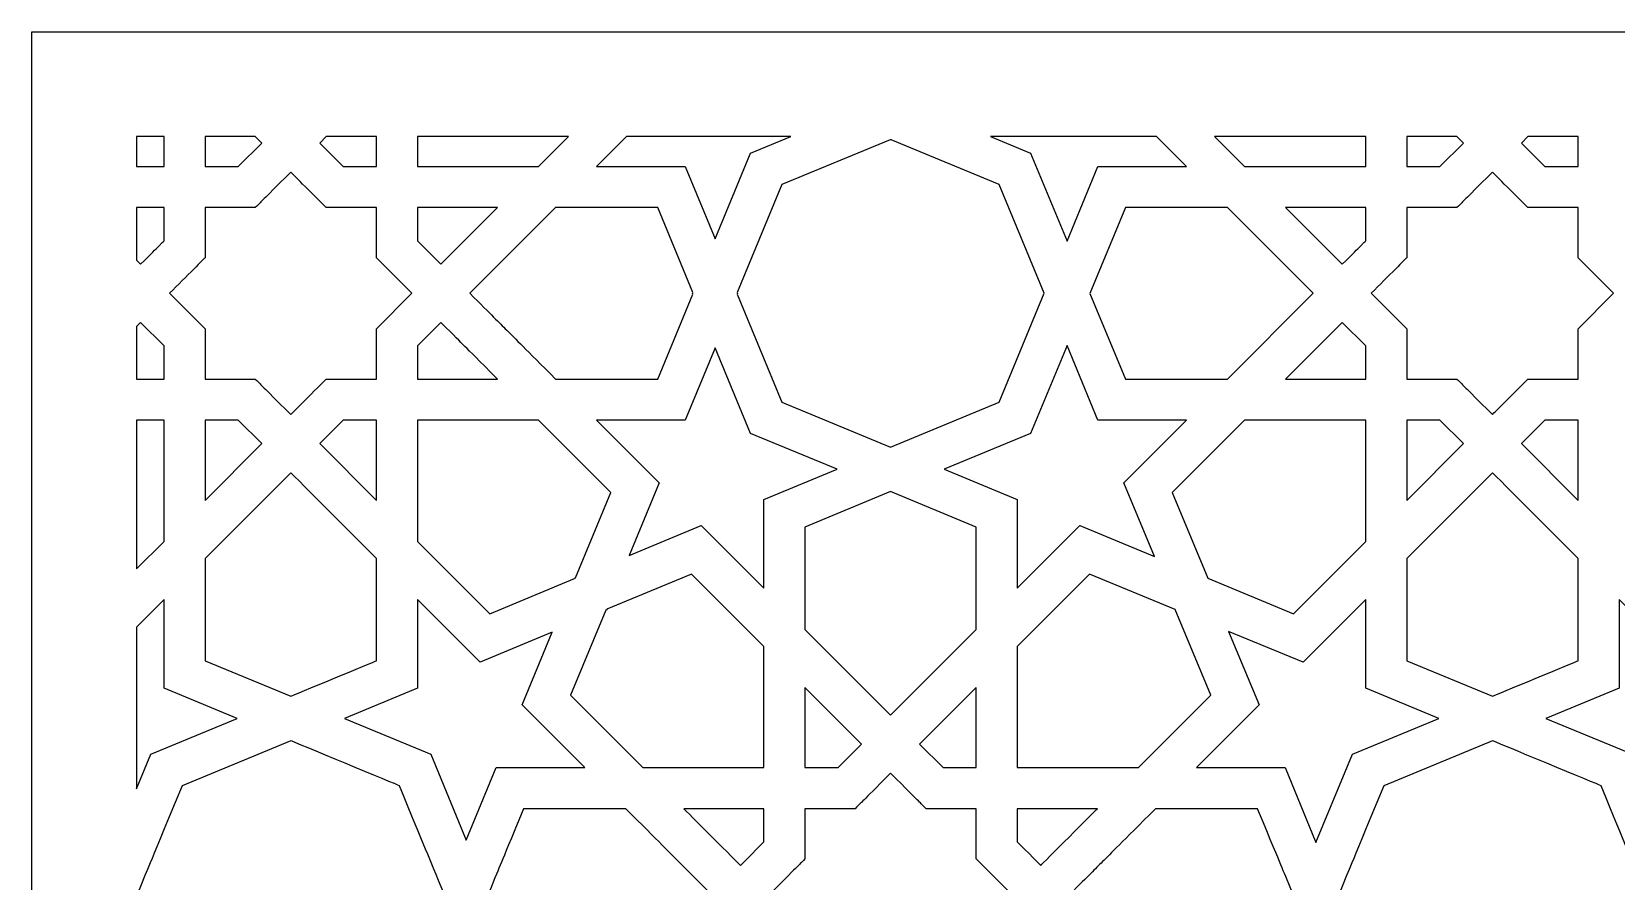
# Model space of a CAD drawing. Header units: millimetres. Extents: x -64 to 64, y -64 to 64.
# Drawn here: x -63.5 to 5.2, y 26.7 to 63.5 of the extents above; entities that cross this region are included whole.
import ezdxf

# ---------------------------------------------------------------- set-up
doc = ezdxf.new("R2010")
doc.units = ezdxf.units.MM
doc.header["$MEASUREMENT"] = 0
doc.layers.add('layer 1', color=7, linetype='Continuous')

msp = doc.modelspace()

# ---------------------------------------------------------------- linework, layer by layer
at = {"layer": 'layer 1', "color": 250}
for points, knots in [([(-63.5, 63.5), (-63.5, 63.5), (-63.5, -63.5), (-63.5, -63.5), (-63.5, -63.5), (-63.5, -63.5), (63.5, -63.5), (63.5, -63.5), (63.5, -63.5), (63.5, -63.5), (63.5, 63.5), (63.5, 63.5), (63.5, 63.5), (63.5, 63.5), (-63.5, 63.5), (-63.5, 63.5)], [0, 0, 0, 0, 0.2, 0.2, 0.2, 0.2, 0.4, 0.4, 0.4, 0.4, 0.6, 0.6, 0.6, 0.6, 1, 1, 1, 1]), ([(-58.9587, 58.9587), (-58.9587, 58.9587), (-57.7649, 58.9587), (-57.7649, 58.9587), (-57.7649, 58.9587), (-57.7649, 58.9587), (-57.7649, 57.6598), (-57.7649, 57.6598), (-57.7649, 57.6598), (-57.7649, 57.6598), (-58.9587, 57.6598), (-58.9587, 57.6598), (-58.9587, 57.6598), (-58.9587, 57.6598), (-58.9587, 58.9587), (-58.9587, 58.9587)], [0, 0, 0, 0, 0.2, 0.2, 0.2, 0.2, 0.4, 0.4, 0.4, 0.4, 0.6, 0.6, 0.6, 0.6, 1, 1, 1, 1]), ([(-55.9868, 58.9587), (-55.9868, 58.9587), (-53.8136, 58.9587), (-53.8136, 58.9587), (-53.8136, 58.9587), (-53.8136, 58.9587), (-53.5321, 58.6768), (-53.5321, 58.6768), (-53.5321, 58.6768), (-53.5321, 58.6768), (-54.5487, 57.6598), (-54.5487, 57.6598), (-54.5487, 57.6598), (-54.5487, 57.6598), (-55.9868, 57.6598), (-55.9868, 57.6598), (-55.9868, 57.6598), (-55.9868, 57.6598), (-55.9868, 58.9587), (-55.9868, 58.9587)], [0, 0, 0, 0, 0.1666667, 0.1666667, 0.1666667, 0.1666667, 0.3333333, 0.3333333, 0.3333333, 0.3333333, 0.5, 0.5, 0.5, 0.5, 0.6666667, 0.6666667, 0.6666667, 0.6666667, 1, 1, 1, 1]), ([(-50.7366, 58.9587), (-50.7366, 58.9587), (-48.5635, 58.9587), (-48.5635, 58.9587), (-48.5635, 58.9587), (-48.5635, 58.9587), (-48.5635, 57.6598), (-48.5635, 57.6598), (-48.5635, 57.6598), (-48.5635, 57.6598), (-50.0016, 57.6598), (-50.0016, 57.6598), (-50.0016, 57.6598), (-50.0016, 57.6598), (-51.0182, 58.6768), (-51.0182, 58.6768), (-51.0182, 58.6768), (-51.0182, 58.6768), (-50.7366, 58.9587), (-50.7366, 58.9587)], [0, 0, 0, 0, 0.1666667, 0.1666667, 0.1666667, 0.1666667, 0.3333333, 0.3333333, 0.3333333, 0.3333333, 0.5, 0.5, 0.5, 0.5, 0.6666667, 0.6666667, 0.6666667, 0.6666667, 1, 1, 1, 1]), ([(-46.7858, 58.9587), (-46.7858, 58.9587), (-40.2387, 58.9587), (-40.2387, 58.9587), (-40.2387, 58.9587), (-40.2387, 58.9587), (-41.5365, 57.6598), (-41.5365, 57.6598), (-41.5365, 57.6598), (-41.5365, 57.6598), (-46.7858, 57.6598), (-46.7858, 57.6598), (-46.7858, 57.6598), (-46.7858, 57.6598), (-46.7858, 58.9587), (-46.7858, 58.9587)], [0, 0, 0, 0, 0.2, 0.2, 0.2, 0.2, 0.4, 0.4, 0.4, 0.4, 0.6, 0.6, 0.6, 0.6, 1, 1, 1, 1]), ([(-37.7248, 58.9587), (-37.7248, 58.9587), (-30.6102, 58.9587), (-30.6102, 58.9587), (-30.6102, 58.9587), (-30.6102, 58.9587), (-32.35, 58.2373), (-32.35, 58.2373), (-32.35, 58.2373), (-32.35, 58.2373), (-33.8868, 54.5239), (-33.8868, 54.5239), (-33.8868, 54.5239), (-33.8868, 54.5239), (-35.1848, 57.6598), (-35.1848, 57.6598), (-35.1848, 57.6598), (-35.6653, 57.6598), (-38.5421, 57.6598), (-39.0226, 57.6598), (-39.0226, 57.6598), (-39.0226, 57.6598), (-37.7248, 58.9587), (-37.7248, 58.9587)], [0, 0, 0, 0, 0.1428571, 0.1428571, 0.1428571, 0.1428571, 0.2857143, 0.2857143, 0.2857143, 0.2857143, 0.4285714, 0.4285714, 0.4285714, 0.4285714, 0.5714286, 0.5714286, 0.5714286, 0.5714286, 0.7142857, 0.7142857, 0.7142857, 0.7142857, 1, 1, 1, 1]), ([(-26.2834, 58.8091), (-26.2834, 58.8091), (-26.2622, 58.8179), (-26.2622, 58.8179), (-26.2622, 58.8179), (-26.2622, 58.8179), (-21.5766, 56.8759), (-21.5766, 56.8759), (-21.5766, 56.8759), (-21.5766, 56.8759), (-19.6275, 52.1653), (-19.6275, 52.1653), (-19.6275, 52.1653), (-19.6275, 52.1653), (-21.5766, 47.4553), (-21.5766, 47.4553), (-21.5766, 47.4553), (-21.5766, 47.4553), (-26.2834, 45.5045), (-26.2834, 45.5045), (-26.2834, 45.5045), (-26.2834, 45.5045), (-30.9896, 47.4553), (-30.9896, 47.4553), (-30.9896, 47.4553), (-30.9896, 47.4553), (-32.9244, 52.1317), (-32.9244, 52.1317), (-32.9244, 52.1317), (-32.9244, 52.1317), (-32.9105, 52.1653), (-32.9105, 52.1653), (-32.9105, 52.1653), (-32.9105, 52.1653), (-32.9244, 52.1991), (-32.9244, 52.1991), (-32.9244, 52.1991), (-32.9244, 52.1991), (-30.9896, 56.8759), (-30.9896, 56.8759), (-30.9896, 56.8759), (-30.9896, 56.8759), (-26.3042, 58.8179), (-26.3042, 58.8179), (-26.3042, 58.8179), (-26.3042, 58.8179), (-26.2834, 58.8091), (-26.2834, 58.8091)], [0, 0, 0, 0, 0.0769231, 0.0769231, 0.0769231, 0.0769231, 0.1538462, 0.1538462, 0.1538462, 0.1538462, 0.2307692, 0.2307692, 0.2307692, 0.2307692, 0.3076923, 0.3076923, 0.3076923, 0.3076923, 0.3846154, 0.3846154, 0.3846154, 0.3846154, 0.4615385, 0.4615385, 0.4615385, 0.4615385, 0.5384615, 0.5384615, 0.5384615, 0.5384615, 0.6153846, 0.6153846, 0.6153846, 0.6153846, 0.6923077, 0.6923077, 0.6923077, 0.6923077, 0.7692308, 0.7692308, 0.7692308, 0.7692308, 0.8461538, 0.8461538, 0.8461538, 0.8461538, 1, 1, 1, 1]), ([(-14.7588, 58.9587), (-14.7588, 58.9587), (-13.4606, 57.6598), (-13.4606, 57.6598), (-13.4606, 57.6598), (-13.9442, 57.6598), (-16.8286, 57.6598), (-17.2985, 57.6598), (-17.2985, 57.6598), (-17.2985, 57.6598), (-18.638, 54.4234), (-18.638, 54.4234), (-18.638, 54.4234), (-18.638, 54.4234), (-20.2163, 58.2373), (-20.2163, 58.2373), (-20.2163, 58.2373), (-20.2163, 58.2373), (-21.9558, 58.9587), (-21.9558, 58.9587), (-21.9558, 58.9587), (-21.9558, 58.9587), (-14.7588, 58.9587), (-14.7588, 58.9587)], [0, 0, 0, 0, 0.1428571, 0.1428571, 0.1428571, 0.1428571, 0.2857143, 0.2857143, 0.2857143, 0.2857143, 0.4285714, 0.4285714, 0.4285714, 0.4285714, 0.5714286, 0.5714286, 0.5714286, 0.5714286, 0.7142857, 0.7142857, 0.7142857, 0.7142857, 1, 1, 1, 1]), ([(-5.6974, 58.9587), (-5.6974, 58.9587), (-5.6974, 57.6598), (-5.6974, 57.6598), (-5.6974, 57.6598), (-5.6974, 57.6598), (-10.9467, 57.6598), (-10.9467, 57.6598), (-10.9467, 57.6598), (-10.9467, 57.6598), (-12.2442, 58.9587), (-12.2442, 58.9587), (-12.2442, 58.9587), (-12.2442, 58.9587), (-5.6974, 58.9587), (-5.6974, 58.9587)], [0, 0, 0, 0, 0.2, 0.2, 0.2, 0.2, 0.4, 0.4, 0.4, 0.4, 0.6, 0.6, 0.6, 0.6, 1, 1, 1, 1]), ([(-3.919, 58.9587), (-3.919, 58.9587), (-1.7459, 58.9587), (-1.7459, 58.9587), (-1.7459, 58.9587), (-1.7459, 58.9587), (-1.4644, 58.6768), (-1.4644, 58.6768), (-1.4644, 58.6768), (-1.4644, 58.6768), (-2.4811, 57.6598), (-2.4811, 57.6598), (-2.4811, 57.6598), (-2.4811, 57.6598), (-3.919, 57.6598), (-3.919, 57.6598), (-3.919, 57.6598), (-3.919, 57.6598), (-3.919, 58.9587), (-3.919, 58.9587)], [0, 0, 0, 0, 0.1666667, 0.1666667, 0.1666667, 0.1666667, 0.3333333, 0.3333333, 0.3333333, 0.3333333, 0.5, 0.5, 0.5, 0.5, 0.6666667, 0.6666667, 0.6666667, 0.6666667, 1, 1, 1, 1]), ([(1.331, 58.9587), (1.331, 58.9587), (3.5041, 58.9587), (3.5041, 58.9587), (3.5041, 58.9587), (3.5041, 58.9587), (3.5041, 57.6598), (3.5041, 57.6598), (3.5041, 57.6598), (3.5041, 57.6598), (2.0659, 57.6598), (2.0659, 57.6598), (2.0659, 57.6598), (2.0659, 57.6598), (1.0495, 58.6768), (1.0495, 58.6768), (1.0495, 58.6768), (1.0495, 58.6768), (1.331, 58.9587), (1.331, 58.9587)], [0, 0, 0, 0, 0.1666667, 0.1666667, 0.1666667, 0.1666667, 0.3333333, 0.3333333, 0.3333333, 0.3333333, 0.5, 0.5, 0.5, 0.5, 0.6666667, 0.6666667, 0.6666667, 0.6666667, 1, 1, 1, 1]), ([(-55.9868, 53.7044), (-55.9868, 54.9974), (-55.9868, 54.5899), (-55.9868, 55.8796), (-55.9868, 55.8796), (-54.7023, 55.8796), (-55.1021, 55.8796), (-53.8128, 55.8796), (-53.8128, 55.8796), (-53.4254, 56.2677), (-53.672, 56.0208), (-52.2752, 57.4185), (-52.2752, 57.4185), (-52.2063, 57.3497), (-51.1635, 56.3058), (-50.738, 55.8796), (-50.738, 55.8796), (-50.738, 55.8796), (-48.5635, 55.8796), (-48.5635, 55.8796), (-48.5635, 55.8796), (-48.5635, 55.8796), (-48.5635, 53.7044), (-48.5635, 53.7044), (-48.5635, 53.7044), (-48.5635, 53.7044), (-47.0258, 52.1653), (-47.0258, 52.1653), (-47.0258, 52.1653), (-47.0258, 52.1653), (-48.5635, 50.6268), (-48.5635, 50.6268), (-48.5635, 50.6268), (-48.5635, 49.874), (-48.5635, 50.3721), (-48.5635, 48.4509), (-48.5635, 48.4509), (-49.8483, 48.4509), (-49.4484, 48.4509), (-50.738, 48.4509), (-50.738, 48.4509), (-51.1296, 48.0586), (-52.2009, 46.9861), (-52.2752, 46.9117), (-52.2752, 46.9117), (-53.672, 48.3097), (-53.4254, 48.0628), (-53.8128, 48.4509), (-53.8128, 48.4509), (-55.1045, 48.4509), (-54.6978, 48.4509), (-55.9868, 48.4509), (-55.9868, 48.4509), (-55.9868, 49.7339), (-55.9868, 49.336), (-55.9868, 50.6261), (-55.9868, 50.6261), (-55.9868, 50.6261), (-57.5248, 52.1653), (-57.5248, 52.1653), (-57.5248, 52.1653), (-56.7902, 52.9004), (-55.9872, 53.7041), (-55.9868, 53.7044)], [0, 0, 0, 0, 0.0588235, 0.0588235, 0.0588235, 0.0588235, 0.1176471, 0.1176471, 0.1176471, 0.1176471, 0.1764706, 0.1764706, 0.1764706, 0.1764706, 0.2352941, 0.2352941, 0.2352941, 0.2352941, 0.2941176, 0.2941176, 0.2941176, 0.2941176, 0.3529412, 0.3529412, 0.3529412, 0.3529412, 0.4117647, 0.4117647, 0.4117647, 0.4117647, 0.4705882, 0.4705882, 0.4705882, 0.4705882, 0.5294118, 0.5294118, 0.5294118, 0.5294118, 0.5882353, 0.5882353, 0.5882353, 0.5882353, 0.6470588, 0.6470588, 0.6470588, 0.6470588, 0.7058824, 0.7058824, 0.7058824, 0.7058824, 0.7647059, 0.7647059, 0.7647059, 0.7647059, 0.8235294, 0.8235294, 0.8235294, 0.8235294, 0.8823529, 0.8823529, 0.8823529, 0.8823529, 1, 1, 1, 1]), ([(-3.919, 53.7044), (-3.919, 54.9974), (-3.919, 54.5899), (-3.919, 55.8796), (-3.919, 55.8796), (-2.6349, 55.8796), (-3.0346, 55.8796), (-1.7452, 55.8796), (-1.7452, 55.8796), (-1.3578, 56.2677), (-1.6044, 56.0208), (-0.2074, 57.4185), (-0.2074, 57.4185), (-0.1386, 57.3497), (0.9042, 56.3058), (1.3296, 55.8796), (1.3296, 55.8796), (1.3296, 55.8796), (3.5041, 55.8796), (3.5041, 55.8796), (3.5041, 55.8796), (3.5041, 55.8796), (3.5041, 53.7044), (3.5041, 53.7044), (3.5041, 53.7044), (3.5041, 53.7044), (5.0419, 52.1653), (5.0419, 52.1653), (5.0419, 52.1653), (5.0419, 52.1653), (3.5041, 50.6268), (3.5041, 50.6268), (3.5041, 50.6268), (3.5041, 49.874), (3.5041, 50.3721), (3.5041, 48.4509), (3.5041, 48.4509), (2.2193, 48.4509), (2.6194, 48.4509), (1.3296, 48.4509), (1.3296, 48.4509), (0.9021, 48.0222), (-0.1341, 46.9851), (-0.2074, 46.9117), (-0.2074, 46.9117), (-1.6044, 48.3097), (-1.3578, 48.0628), (-1.7452, 48.4509), (-1.7452, 48.4509), (-3.0367, 48.4509), (-2.6303, 48.4509), (-3.919, 48.4509), (-3.919, 48.4509), (-3.919, 49.7339), (-3.919, 49.336), (-3.919, 50.6261), (-3.919, 50.6261), (-3.919, 50.6261), (-5.4571, 52.1653), (-5.4571, 52.1653), (-5.4571, 52.1653), (-4.7226, 52.9004), (-3.9197, 53.7041), (-3.919, 53.7044)], [0, 0, 0, 0, 0.0588235, 0.0588235, 0.0588235, 0.0588235, 0.1176471, 0.1176471, 0.1176471, 0.1176471, 0.1764706, 0.1764706, 0.1764706, 0.1764706, 0.2352941, 0.2352941, 0.2352941, 0.2352941, 0.2941176, 0.2941176, 0.2941176, 0.2941176, 0.3529412, 0.3529412, 0.3529412, 0.3529412, 0.4117647, 0.4117647, 0.4117647, 0.4117647, 0.4705882, 0.4705882, 0.4705882, 0.4705882, 0.5294118, 0.5294118, 0.5294118, 0.5294118, 0.5882353, 0.5882353, 0.5882353, 0.5882353, 0.6470588, 0.6470588, 0.6470588, 0.6470588, 0.7058824, 0.7058824, 0.7058824, 0.7058824, 0.7647059, 0.7647059, 0.7647059, 0.7647059, 0.8235294, 0.8235294, 0.8235294, 0.8235294, 0.8823529, 0.8823529, 0.8823529, 0.8823529, 1, 1, 1, 1]), ([(-58.9587, 55.8796), (-58.9587, 55.8796), (-57.7649, 55.8796), (-57.7649, 55.8796), (-57.7649, 55.8796), (-57.7649, 55.8796), (-57.7649, 54.441), (-57.7649, 54.441), (-57.7649, 54.441), (-58.0237, 54.1817), (-57.821, 54.3846), (-58.7815, 53.4233), (-58.7815, 53.4233), (-58.7815, 53.4233), (-58.7819, 53.424), (-58.7819, 53.424), (-58.7819, 53.424), (-58.7819, 53.424), (-58.7823, 53.4233), (-58.7823, 53.4233), (-58.7823, 53.4233), (-58.7823, 53.4233), (-58.9587, 53.6), (-58.9587, 53.6), (-58.9587, 53.6), (-58.9587, 53.6), (-58.9587, 55.8796), (-58.9587, 55.8796)], [0, 0, 0, 0, 0.125, 0.125, 0.125, 0.125, 0.25, 0.25, 0.25, 0.25, 0.375, 0.375, 0.375, 0.375, 0.5, 0.5, 0.5, 0.5, 0.625, 0.625, 0.625, 0.625, 0.75, 0.75, 0.75, 0.75, 1, 1, 1, 1]), ([(-46.7858, 55.8796), (-46.7858, 55.8796), (-43.3146, 55.8796), (-43.3146, 55.8796), (-43.3146, 55.8796), (-43.3146, 55.8796), (-45.7689, 53.4233), (-45.7689, 53.4233), (-45.7689, 53.4233), (-45.7689, 53.4233), (-46.7858, 54.441), (-46.7858, 54.441), (-46.7858, 54.441), (-46.7858, 54.441), (-46.7858, 55.8796), (-46.7858, 55.8796)], [0, 0, 0, 0, 0.2, 0.2, 0.2, 0.2, 0.4, 0.4, 0.4, 0.4, 0.6, 0.6, 0.6, 0.6, 1, 1, 1, 1]), ([(-34.8491, 52.1317), (-34.8491, 52.1317), (-36.3723, 48.4509), (-36.3723, 48.4509), (-36.3723, 48.4509), (-36.3723, 48.4509), (-40.8003, 48.4509), (-40.8003, 48.4509), (-40.8003, 48.4509), (-43.4141, 51.0674), (-42.5771, 50.2296), (-44.5119, 52.1653), (-44.5119, 52.1653), (-44.5119, 52.1653), (-40.8003, 55.8796), (-40.8003, 55.8796), (-40.8003, 55.8796), (-40.8003, 55.8796), (-36.3723, 55.8796), (-36.3723, 55.8796), (-36.3723, 55.8796), (-36.3723, 55.8796), (-34.8491, 52.1991), (-34.8491, 52.1991), (-34.8491, 52.1991), (-34.8491, 52.1991), (-34.8631, 52.1653), (-34.8631, 52.1653), (-34.8631, 52.1653), (-34.8631, 52.1653), (-34.8491, 52.1317), (-34.8491, 52.1317)], [0, 0, 0, 0, 0.1111111, 0.1111111, 0.1111111, 0.1111111, 0.2222222, 0.2222222, 0.2222222, 0.2222222, 0.3333333, 0.3333333, 0.3333333, 0.3333333, 0.4444444, 0.4444444, 0.4444444, 0.4444444, 0.5555556, 0.5555556, 0.5555556, 0.5555556, 0.6666667, 0.6666667, 0.6666667, 0.6666667, 0.7777778, 0.7777778, 0.7777778, 0.7777778, 1, 1, 1, 1]), ([(-7.9717, 52.1653), (-7.9717, 52.1653), (-11.6829, 48.4509), (-11.6829, 48.4509), (-11.6829, 48.4509), (-11.6829, 48.4509), (-16.1107, 48.4509), (-16.1107, 48.4509), (-16.1107, 48.4509), (-16.1107, 48.4509), (-17.6481, 52.1645), (-17.6481, 52.1645), (-17.6481, 52.1645), (-17.6481, 52.1645), (-16.1107, 55.8796), (-16.1107, 55.8796), (-16.1107, 55.8796), (-16.1107, 55.8796), (-11.6829, 55.8796), (-11.6829, 55.8796), (-11.6829, 55.8796), (-11.6829, 55.8796), (-7.9717, 52.1653), (-7.9717, 52.1653)], [0, 0, 0, 0, 0.1428571, 0.1428571, 0.1428571, 0.1428571, 0.2857143, 0.2857143, 0.2857143, 0.2857143, 0.4285714, 0.4285714, 0.4285714, 0.4285714, 0.5714286, 0.5714286, 0.5714286, 0.5714286, 0.7142857, 0.7142857, 0.7142857, 0.7142857, 1, 1, 1, 1]), ([(-5.6974, 54.441), (-5.9559, 54.1817), (-5.7535, 54.3846), (-6.7137, 53.4233), (-6.7137, 53.4233), (-6.7137, 53.4233), (-6.7141, 53.424), (-6.7141, 53.424), (-6.7141, 53.424), (-6.7141, 53.424), (-6.7148, 53.4233), (-6.7148, 53.4233), (-6.7148, 53.4233), (-6.7148, 53.4233), (-9.1683, 55.8796), (-9.1683, 55.8796), (-9.1683, 55.8796), (-9.1683, 55.8796), (-5.6974, 55.8796), (-5.6974, 55.8796), (-5.6974, 55.8796), (-5.6974, 55.8796), (-5.6974, 54.441), (-5.6974, 54.441)], [0, 0, 0, 0, 0.1428571, 0.1428571, 0.1428571, 0.1428571, 0.2857143, 0.2857143, 0.2857143, 0.2857143, 0.4285714, 0.4285714, 0.4285714, 0.4285714, 0.5714286, 0.5714286, 0.5714286, 0.5714286, 0.7142857, 0.7142857, 0.7142857, 0.7142857, 1, 1, 1, 1]), ([(-58.9587, 50.7302), (-58.9587, 50.7302), (-58.7819, 50.9072), (-58.7819, 50.9072), (-58.7819, 50.9072), (-58.7819, 50.9072), (-57.7649, 49.8891), (-57.7649, 49.8891), (-57.7649, 49.8891), (-57.7649, 49.8891), (-57.7649, 48.4509), (-57.7649, 48.4509), (-57.7649, 48.4509), (-57.7649, 48.4509), (-58.9587, 48.4509), (-58.9587, 48.4509), (-58.9587, 48.4509), (-58.9587, 48.4509), (-58.9587, 50.7302), (-58.9587, 50.7302)], [0, 0, 0, 0, 0.1666667, 0.1666667, 0.1666667, 0.1666667, 0.3333333, 0.3333333, 0.3333333, 0.3333333, 0.5, 0.5, 0.5, 0.5, 0.6666667, 0.6666667, 0.6666667, 0.6666667, 1, 1, 1, 1]), ([(-46.7858, 49.8902), (-46.7858, 49.8902), (-45.7689, 50.9072), (-45.7689, 50.9072), (-45.7689, 50.9072), (-44.5134, 49.6499), (-45.0596, 50.1968), (-43.3142, 48.4509), (-43.3142, 48.4509), (-43.3142, 48.4509), (-46.7858, 48.4509), (-46.7858, 48.4509), (-46.7858, 48.4509), (-46.7858, 48.4509), (-46.7858, 49.8902), (-46.7858, 49.8902)], [0, 0, 0, 0, 0.2, 0.2, 0.2, 0.2, 0.4, 0.4, 0.4, 0.4, 0.6, 0.6, 0.6, 0.6, 1, 1, 1, 1]), ([(-9.1687, 48.4509), (-9.1687, 48.4509), (-6.7141, 50.9072), (-6.7141, 50.9072), (-6.7141, 50.9072), (-6.7141, 50.9072), (-5.6974, 49.8891), (-5.6974, 49.8891), (-5.6974, 49.8891), (-5.6974, 49.8891), (-5.6974, 48.4509), (-5.6974, 48.4509), (-5.6974, 48.4509), (-5.6974, 48.4509), (-9.1687, 48.4509), (-9.1687, 48.4509)], [0, 0, 0, 0, 0.2, 0.2, 0.2, 0.2, 0.4, 0.4, 0.4, 0.4, 0.6, 0.6, 0.6, 0.6, 1, 1, 1, 1]), ([(-39.0216, 46.6707), (-39.0216, 46.6707), (-35.1848, 46.6707), (-35.1848, 46.6707), (-35.1848, 46.6707), (-35.1848, 46.6707), (-33.8868, 49.8066), (-33.8868, 49.8066), (-33.8868, 49.8066), (-33.8868, 49.8066), (-32.35, 46.0936), (-32.35, 46.0936), (-32.35, 46.0936), (-32.35, 46.0936), (-28.6056, 44.5414), (-28.6056, 44.5414), (-28.6056, 44.5414), (-28.6056, 44.5414), (-31.7726, 43.228), (-31.7726, 43.228), (-31.7726, 43.228), (-31.7726, 42.7443), (-31.7726, 39.859), (-31.7726, 39.3873), (-31.7726, 39.3873), (-31.7726, 39.3873), (-34.4869, 42.1033), (-34.4869, 42.1033), (-34.4869, 42.1033), (-34.4869, 42.1033), (-37.6107, 40.8083), (-37.6107, 40.8083), (-37.6107, 40.8083), (-37.6107, 40.8083), (-36.3081, 43.9554), (-36.3081, 43.9554), (-36.3081, 43.9554), (-36.3081, 43.9554), (-39.0216, 46.6707), (-39.0216, 46.6707)], [0, 0, 0, 0, 0.0909091, 0.0909091, 0.0909091, 0.0909091, 0.1818182, 0.1818182, 0.1818182, 0.1818182, 0.2727273, 0.2727273, 0.2727273, 0.2727273, 0.3636364, 0.3636364, 0.3636364, 0.3636364, 0.4545455, 0.4545455, 0.4545455, 0.4545455, 0.5454545, 0.5454545, 0.5454545, 0.5454545, 0.6363636, 0.6363636, 0.6363636, 0.6363636, 0.7272727, 0.7272727, 0.7272727, 0.7272727, 0.8181818, 0.8181818, 0.8181818, 0.8181818, 1, 1, 1, 1]), ([(-17.2985, 46.6707), (-17.2985, 46.6707), (-13.4606, 46.6707), (-13.4606, 46.6707), (-13.4606, 46.6707), (-13.4606, 46.6707), (-16.1745, 43.9554), (-16.1745, 43.9554), (-16.1745, 43.9554), (-16.1745, 43.9554), (-14.8551, 40.767), (-14.8551, 40.767), (-14.8551, 40.767), (-14.8551, 40.767), (-18.0795, 42.1033), (-18.0795, 42.1033), (-18.0795, 42.1033), (-18.0795, 42.1033), (-20.7934, 39.3873), (-20.7934, 39.3873), (-20.7934, 39.3873), (-20.7934, 39.8713), (-20.7934, 42.7581), (-20.7934, 43.228), (-20.7934, 43.228), (-20.7934, 43.228), (-23.9603, 44.5414), (-23.9603, 44.5414), (-23.9603, 44.5414), (-23.9603, 44.5414), (-20.2163, 46.0936), (-20.2163, 46.0936), (-20.2163, 46.0936), (-20.2163, 46.0936), (-18.6383, 49.9068), (-18.6383, 49.9068), (-18.6383, 49.9068), (-18.6383, 49.9068), (-17.2985, 46.6707), (-17.2985, 46.6707)], [0, 0, 0, 0, 0.0909091, 0.0909091, 0.0909091, 0.0909091, 0.1818182, 0.1818182, 0.1818182, 0.1818182, 0.2727273, 0.2727273, 0.2727273, 0.2727273, 0.3636364, 0.3636364, 0.3636364, 0.3636364, 0.4545455, 0.4545455, 0.4545455, 0.4545455, 0.5454545, 0.5454545, 0.5454545, 0.5454545, 0.6363636, 0.6363636, 0.6363636, 0.6363636, 0.7272727, 0.7272727, 0.7272727, 0.7272727, 0.8181818, 0.8181818, 0.8181818, 0.8181818, 1, 1, 1, 1]), ([(-58.9587, 46.6707), (-58.9587, 46.6707), (-57.7649, 46.6707), (-57.7649, 46.6707), (-57.7649, 46.6707), (-57.7649, 46.6707), (-57.7649, 41.4172), (-57.7649, 41.4172), (-57.7649, 41.4172), (-57.7649, 41.4172), (-58.9587, 40.2227), (-58.9587, 40.2227), (-58.9587, 40.2227), (-58.9587, 40.2227), (-58.9587, 46.6707), (-58.9587, 46.6707)], [0, 0, 0, 0, 0.2, 0.2, 0.2, 0.2, 0.4, 0.4, 0.4, 0.4, 0.6, 0.6, 0.6, 0.6, 1, 1, 1, 1]), ([(-55.9868, 43.1966), (-55.9868, 43.1966), (-55.9868, 46.6707), (-55.9868, 46.6707), (-55.9868, 46.6707), (-55.9868, 46.6707), (-54.5487, 46.6707), (-54.5487, 46.6707), (-54.5487, 46.6707), (-54.5487, 46.6707), (-53.5321, 45.6533), (-53.5321, 45.6533), (-53.5321, 45.6533), (-53.5321, 45.6533), (-55.9868, 43.1966), (-55.9868, 43.1966)], [0, 0, 0, 0, 0.2, 0.2, 0.2, 0.2, 0.4, 0.4, 0.4, 0.4, 0.6, 0.6, 0.6, 0.6, 1, 1, 1, 1]), ([(-51.0182, 45.6533), (-51.0182, 45.6533), (-50.0016, 46.6707), (-50.0016, 46.6707), (-50.0016, 46.6707), (-50.0016, 46.6707), (-48.5635, 46.6707), (-48.5635, 46.6707), (-48.5635, 46.6707), (-48.5635, 46.6707), (-48.5635, 43.1966), (-48.5635, 43.1966), (-48.5635, 43.1966), (-48.5635, 43.1966), (-51.0182, 45.6533), (-51.0182, 45.6533)], [0, 0, 0, 0, 0.2, 0.2, 0.2, 0.2, 0.4, 0.4, 0.4, 0.4, 0.6, 0.6, 0.6, 0.6, 1, 1, 1, 1]), ([(-46.7858, 46.6707), (-46.7858, 46.6707), (-41.5365, 46.6707), (-41.5365, 46.6707), (-41.5365, 46.6707), (-41.5365, 46.6707), (-38.4054, 43.5377), (-38.4054, 43.5377), (-38.4054, 43.5377), (-38.4054, 43.5377), (-39.9335, 39.8455), (-39.9335, 39.8455), (-39.9335, 39.8455), (-39.9335, 39.8455), (-39.9762, 39.8276), (-39.9762, 39.8276), (-39.9762, 39.8276), (-39.9762, 39.8276), (-39.9858, 39.8046), (-39.9858, 39.8046), (-39.9858, 39.8046), (-39.9858, 39.8046), (-43.6552, 38.2838), (-43.6552, 38.2838), (-43.6552, 38.2838), (-43.6552, 38.2838), (-46.7858, 41.4172), (-46.7858, 41.4172), (-46.7858, 41.4172), (-46.7858, 41.4172), (-46.7858, 46.6707), (-46.7858, 46.6707)], [0, 0, 0, 0, 0.1111111, 0.1111111, 0.1111111, 0.1111111, 0.2222222, 0.2222222, 0.2222222, 0.2222222, 0.3333333, 0.3333333, 0.3333333, 0.3333333, 0.4444444, 0.4444444, 0.4444444, 0.4444444, 0.5555556, 0.5555556, 0.5555556, 0.5555556, 0.6666667, 0.6666667, 0.6666667, 0.6666667, 0.7777778, 0.7777778, 0.7777778, 0.7777778, 1, 1, 1, 1]), ([(-5.6974, 46.6707), (-5.6974, 46.6707), (-5.6974, 41.4172), (-5.6974, 41.4172), (-5.6974, 41.4172), (-5.6974, 41.4172), (-8.8279, 38.2838), (-8.8279, 38.2838), (-8.8279, 38.2838), (-8.8279, 38.2838), (-12.5395, 39.823), (-12.5395, 39.823), (-12.5395, 39.823), (-12.5395, 39.823), (-14.0769, 43.5377), (-14.0769, 43.5377), (-14.0769, 43.5377), (-14.0769, 43.5377), (-10.9467, 46.6707), (-10.9467, 46.6707), (-10.9467, 46.6707), (-10.9467, 46.6707), (-5.6974, 46.6707), (-5.6974, 46.6707)], [0, 0, 0, 0, 0.1428571, 0.1428571, 0.1428571, 0.1428571, 0.2857143, 0.2857143, 0.2857143, 0.2857143, 0.4285714, 0.4285714, 0.4285714, 0.4285714, 0.5714286, 0.5714286, 0.5714286, 0.5714286, 0.7142857, 0.7142857, 0.7142857, 0.7142857, 1, 1, 1, 1]), ([(-3.919, 43.1966), (-3.919, 43.1966), (-3.919, 46.6707), (-3.919, 46.6707), (-3.919, 46.6707), (-3.919, 46.6707), (-2.4811, 46.6707), (-2.4811, 46.6707), (-2.4811, 46.6707), (-2.4811, 46.6707), (-1.4644, 45.6533), (-1.4644, 45.6533), (-1.4644, 45.6533), (-1.4644, 45.6533), (-3.919, 43.1966), (-3.919, 43.1966)], [0, 0, 0, 0, 0.2, 0.2, 0.2, 0.2, 0.4, 0.4, 0.4, 0.4, 0.6, 0.6, 0.6, 0.6, 1, 1, 1, 1]), ([(1.0495, 45.6533), (1.0495, 45.6533), (2.0659, 46.6707), (2.0659, 46.6707), (2.0659, 46.6707), (2.0659, 46.6707), (3.5041, 46.6707), (3.5041, 46.6707), (3.5041, 46.6707), (3.5041, 46.6707), (3.5041, 43.1966), (3.5041, 43.1966), (3.5041, 43.1966), (3.5041, 43.1966), (1.0495, 45.6533), (1.0495, 45.6533)], [0, 0, 0, 0, 0.2, 0.2, 0.2, 0.2, 0.4, 0.4, 0.4, 0.4, 0.6, 0.6, 0.6, 0.6, 1, 1, 1, 1]), ([(-52.2752, 44.3957), (-52.2141, 44.3346), (-48.6245, 40.7409), (-48.5635, 40.6802), (-48.5635, 40.6802), (-48.5635, 40.6802), (-48.5635, 36.2483), (-48.5635, 36.2483), (-48.5635, 36.2483), (-48.6208, 36.2246), (-52.218, 34.7338), (-52.2752, 34.7102), (-52.2752, 34.7102), (-52.2752, 34.7102), (-55.9868, 36.2483), (-55.9868, 36.2483), (-55.9868, 36.2483), (-55.9868, 36.2483), (-55.9868, 40.6802), (-55.9868, 40.6802), (-55.9868, 40.6802), (-55.9868, 40.6802), (-52.2752, 44.3957), (-52.2752, 44.3957)], [0, 0, 0, 0, 0.1428571, 0.1428571, 0.1428571, 0.1428571, 0.2857143, 0.2857143, 0.2857143, 0.2857143, 0.4285714, 0.4285714, 0.4285714, 0.4285714, 0.5714286, 0.5714286, 0.5714286, 0.5714286, 0.7142857, 0.7142857, 0.7142857, 0.7142857, 1, 1, 1, 1]), ([(-0.2074, 44.3957), (-0.1464, 44.3346), (3.4431, 40.7409), (3.5041, 40.6802), (3.5041, 40.6802), (3.5041, 40.6802), (3.5041, 36.2483), (3.5041, 36.2483), (3.5041, 36.2483), (3.447, 36.2246), (-0.1503, 34.7338), (-0.2074, 34.7102), (-0.2074, 34.7102), (-0.2074, 34.7102), (-3.919, 36.2483), (-3.919, 36.2483), (-3.919, 36.2483), (-3.919, 36.2483), (-3.919, 40.6802), (-3.919, 40.6802), (-3.919, 40.6802), (-3.919, 40.6802), (-0.2074, 44.3957), (-0.2074, 44.3957)], [0, 0, 0, 0, 0.1428571, 0.1428571, 0.1428571, 0.1428571, 0.2857143, 0.2857143, 0.2857143, 0.2857143, 0.4285714, 0.4285714, 0.4285714, 0.4285714, 0.5714286, 0.5714286, 0.5714286, 0.5714286, 0.7142857, 0.7142857, 0.7142857, 0.7142857, 1, 1, 1, 1]), ([(-22.5714, 42.0391), (-22.5714, 42.0391), (-22.5714, 37.6082), (-22.5714, 37.6082), (-22.5714, 37.6082), (-22.5714, 37.6082), (-26.2834, 33.8928), (-26.2834, 33.8928), (-26.2834, 33.8928), (-26.2834, 33.8928), (-29.9944, 37.6082), (-29.9944, 37.6082), (-29.9944, 37.6082), (-29.9944, 37.6082), (-29.9944, 42.0391), (-29.9944, 42.0391), (-29.9944, 42.0391), (-29.9944, 42.0391), (-26.2834, 43.5783), (-26.2834, 43.5783), (-26.2834, 43.5783), (-26.2834, 43.5783), (-22.5714, 42.0391), (-22.5714, 42.0391)], [0, 0, 0, 0, 0.1428571, 0.1428571, 0.1428571, 0.1428571, 0.2857143, 0.2857143, 0.2857143, 0.2857143, 0.4285714, 0.4285714, 0.4285714, 0.4285714, 0.5714286, 0.5714286, 0.5714286, 0.5714286, 0.7142857, 0.7142857, 0.7142857, 0.7142857, 1, 1, 1, 1]), ([(-34.9032, 40.0039), (-34.9032, 40.0039), (-31.7726, 36.8709), (-31.7726, 36.8709), (-31.7726, 36.8709), (-31.7726, 36.8709), (-31.7726, 31.6174), (-31.7726, 31.6174), (-31.7726, 31.6174), (-31.7726, 31.6174), (-37.0218, 31.6174), (-37.0218, 31.6174), (-37.0218, 31.6174), (-37.0218, 31.6174), (-40.1526, 34.7507), (-40.1526, 34.7507), (-40.1526, 34.7507), (-40.1526, 34.7507), (-38.6245, 38.4425), (-38.6245, 38.4425), (-38.6245, 38.4425), (-38.6245, 38.4425), (-38.5826, 38.4602), (-38.5826, 38.4602), (-38.5826, 38.4602), (-38.5826, 38.4602), (-38.5729, 38.4835), (-38.5729, 38.4835), (-38.5729, 38.4835), (-38.5729, 38.4835), (-34.9032, 40.0039), (-34.9032, 40.0039)], [0, 0, 0, 0, 0.1111111, 0.1111111, 0.1111111, 0.1111111, 0.2222222, 0.2222222, 0.2222222, 0.2222222, 0.3333333, 0.3333333, 0.3333333, 0.3333333, 0.4444444, 0.4444444, 0.4444444, 0.4444444, 0.5555556, 0.5555556, 0.5555556, 0.5555556, 0.6666667, 0.6666667, 0.6666667, 0.6666667, 0.7777778, 0.7777778, 0.7777778, 0.7777778, 1, 1, 1, 1]), ([(-13.9509, 38.4658), (-13.9509, 38.4658), (-12.4139, 34.7507), (-12.4139, 34.7507), (-12.4139, 34.7507), (-12.4139, 34.7507), (-15.5444, 31.6174), (-15.5444, 31.6174), (-15.5444, 31.6174), (-15.5444, 31.6174), (-20.7934, 31.6174), (-20.7934, 31.6174), (-20.7934, 31.6174), (-20.7934, 31.6174), (-20.7934, 36.8709), (-20.7934, 36.8709), (-20.7934, 36.8709), (-20.7934, 36.8709), (-17.6629, 40.0039), (-17.6629, 40.0039), (-17.6629, 40.0039), (-17.6629, 40.0039), (-13.9509, 38.4658), (-13.9509, 38.4658)], [0, 0, 0, 0, 0.1428571, 0.1428571, 0.1428571, 0.1428571, 0.2857143, 0.2857143, 0.2857143, 0.2857143, 0.4285714, 0.4285714, 0.4285714, 0.4285714, 0.5714286, 0.5714286, 0.5714286, 0.5714286, 0.7142857, 0.7142857, 0.7142857, 0.7142857, 1, 1, 1, 1]), ([(-58.9587, 37.7056), (-58.9587, 37.7056), (-57.7649, 38.9008), (-57.7649, 38.9008), (-57.7649, 38.9008), (-57.7649, 38.9008), (-57.7649, 35.0594), (-57.7649, 35.0594), (-57.7649, 35.0594), (-57.7649, 35.0594), (-54.5984, 33.7471), (-54.5984, 33.7471), (-54.5984, 33.7471), (-54.5984, 33.7471), (-58.3414, 32.1945), (-58.3414, 32.1945), (-58.3414, 32.1945), (-58.3414, 32.1945), (-58.9587, 30.7037), (-58.9587, 30.7037), (-58.9587, 30.7037), (-58.9587, 30.7037), (-58.9587, 37.7056), (-58.9587, 37.7056)], [0, 0, 0, 0, 0.1428571, 0.1428571, 0.1428571, 0.1428571, 0.2857143, 0.2857143, 0.2857143, 0.2857143, 0.4285714, 0.4285714, 0.4285714, 0.4285714, 0.5714286, 0.5714286, 0.5714286, 0.5714286, 0.7142857, 0.7142857, 0.7142857, 0.7142857, 1, 1, 1, 1]), ([(-46.7858, 38.9008), (-46.7858, 38.9008), (-44.0715, 36.1848), (-44.0715, 36.1848), (-44.0715, 36.1848), (-44.0715, 36.1848), (-40.9477, 37.4798), (-40.9477, 37.4798), (-40.9477, 37.4798), (-40.9477, 37.4798), (-42.2497, 34.3327), (-42.2497, 34.3327), (-42.2497, 34.3327), (-42.2497, 34.3327), (-39.5363, 31.6174), (-39.5363, 31.6174), (-39.5363, 31.6174), (-39.5363, 31.6174), (-43.3736, 31.6174), (-43.3736, 31.6174), (-43.3736, 31.6174), (-43.3736, 31.6174), (-44.6716, 28.4815), (-44.6716, 28.4815), (-44.6716, 28.4815), (-44.6716, 28.4815), (-46.2084, 32.1945), (-46.2084, 32.1945), (-46.2084, 32.1945), (-46.2084, 32.1945), (-49.9524, 33.7471), (-49.9524, 33.7471), (-49.9524, 33.7471), (-49.9524, 33.7471), (-46.7858, 35.0594), (-46.7858, 35.0594), (-46.7858, 35.0594), (-46.7858, 35.0594), (-46.7858, 38.9008), (-46.7858, 38.9008)], [0, 0, 0, 0, 0.0909091, 0.0909091, 0.0909091, 0.0909091, 0.1818182, 0.1818182, 0.1818182, 0.1818182, 0.2727273, 0.2727273, 0.2727273, 0.2727273, 0.3636364, 0.3636364, 0.3636364, 0.3636364, 0.4545455, 0.4545455, 0.4545455, 0.4545455, 0.5454545, 0.5454545, 0.5454545, 0.5454545, 0.6363636, 0.6363636, 0.6363636, 0.6363636, 0.7272727, 0.7272727, 0.7272727, 0.7272727, 0.8181818, 0.8181818, 0.8181818, 0.8181818, 1, 1, 1, 1]), ([(-2.5308, 33.7471), (-2.5308, 33.7471), (-6.2738, 32.1945), (-6.2738, 32.1945), (-6.2738, 32.1945), (-6.2738, 32.1945), (-7.8525, 28.3806), (-7.8525, 28.3806), (-7.8525, 28.3806), (-7.8525, 28.3806), (-9.1923, 31.6174), (-9.1923, 31.6174), (-9.1923, 31.6174), (-9.1923, 31.6174), (-13.0302, 31.6174), (-13.0302, 31.6174), (-13.0302, 31.6174), (-13.0302, 31.6174), (-10.3163, 34.3327), (-10.3163, 34.3327), (-10.3163, 34.3327), (-10.3163, 34.3327), (-11.6357, 37.5214), (-11.6357, 37.5214), (-11.6357, 37.5214), (-11.6357, 37.5214), (-8.4102, 36.1848), (-8.4102, 36.1848), (-8.4102, 36.1848), (-8.4102, 36.1848), (-5.6974, 38.9008), (-5.6974, 38.9008), (-5.6974, 38.9008), (-5.6974, 38.9008), (-5.6974, 35.0594), (-5.6974, 35.0594), (-5.6974, 35.0594), (-5.6974, 35.0594), (-2.5308, 33.7471), (-2.5308, 33.7471)], [0, 0, 0, 0, 0.0909091, 0.0909091, 0.0909091, 0.0909091, 0.1818182, 0.1818182, 0.1818182, 0.1818182, 0.2727273, 0.2727273, 0.2727273, 0.2727273, 0.3636364, 0.3636364, 0.3636364, 0.3636364, 0.4545455, 0.4545455, 0.4545455, 0.4545455, 0.5454545, 0.5454545, 0.5454545, 0.5454545, 0.6363636, 0.6363636, 0.6363636, 0.6363636, 0.7272727, 0.7272727, 0.7272727, 0.7272727, 0.8181818, 0.8181818, 0.8181818, 0.8181818, 1, 1, 1, 1]), ([(5.2818, 38.9008), (5.2818, 38.9008), (7.9961, 36.1848), (7.9961, 36.1848), (7.9961, 36.1848), (7.9961, 36.1848), (11.1199, 37.4798), (11.1199, 37.4798), (11.1199, 37.4798), (11.1199, 37.4798), (9.8178, 34.3327), (9.8178, 34.3327), (9.8178, 34.3327), (9.8178, 34.3327), (12.5314, 31.6174), (12.5314, 31.6174), (12.5314, 31.6174), (12.5314, 31.6174), (8.6942, 31.6174), (8.6942, 31.6174), (8.6942, 31.6174), (8.6942, 31.6174), (7.396, 28.4815), (7.396, 28.4815), (7.396, 28.4815), (7.396, 28.4815), (5.8593, 32.1945), (5.8593, 32.1945), (5.8593, 32.1945), (5.8593, 32.1945), (2.1153, 33.7471), (2.1153, 33.7471), (2.1153, 33.7471), (2.1153, 33.7471), (5.2818, 35.0594), (5.2818, 35.0594), (5.2818, 35.0594), (5.2818, 35.0594), (5.2818, 38.9008), (5.2818, 38.9008)], [0, 0, 0, 0, 0.0909091, 0.0909091, 0.0909091, 0.0909091, 0.1818182, 0.1818182, 0.1818182, 0.1818182, 0.2727273, 0.2727273, 0.2727273, 0.2727273, 0.3636364, 0.3636364, 0.3636364, 0.3636364, 0.4545455, 0.4545455, 0.4545455, 0.4545455, 0.5454545, 0.5454545, 0.5454545, 0.5454545, 0.6363636, 0.6363636, 0.6363636, 0.6363636, 0.7272727, 0.7272727, 0.7272727, 0.7272727, 0.8181818, 0.8181818, 0.8181818, 0.8181818, 1, 1, 1, 1]), ([(-29.9944, 31.6174), (-29.9944, 31.6174), (-29.9944, 35.0915), (-29.9944, 35.0915), (-29.9944, 35.0915), (-29.9944, 35.0915), (-27.5403, 32.6348), (-27.5403, 32.6348), (-27.5403, 32.6348), (-27.5403, 32.6348), (-28.5567, 31.6174), (-28.5567, 31.6174), (-28.5567, 31.6174), (-28.5567, 31.6174), (-29.9944, 31.6174), (-29.9944, 31.6174)], [0, 0, 0, 0, 0.2, 0.2, 0.2, 0.2, 0.4, 0.4, 0.4, 0.4, 0.6, 0.6, 0.6, 0.6, 1, 1, 1, 1]), ([(-25.0261, 32.6348), (-25.0261, 32.6348), (-22.5714, 35.0915), (-22.5714, 35.0915), (-22.5714, 35.0915), (-22.5714, 35.0915), (-22.5714, 31.6174), (-22.5714, 31.6174), (-22.5714, 31.6174), (-22.5714, 31.6174), (-24.0093, 31.6174), (-24.0093, 31.6174), (-24.0093, 31.6174), (-24.0093, 31.6174), (-25.0261, 32.6348), (-25.0261, 32.6348)], [0, 0, 0, 0, 0.2, 0.2, 0.2, 0.2, 0.4, 0.4, 0.4, 0.4, 0.6, 0.6, 0.6, 0.6, 1, 1, 1, 1]), ([(-47.5688, 30.8331), (-46.4172, 28.0494), (-46.3383, 27.8589), (-45.634, 26.156), (-45.634, 26.156), (-45.634, 26.156), (-45.6479, 26.1225), (-45.6479, 26.1225), (-45.6479, 26.1225), (-45.6479, 26.1225), (-45.634, 26.089), (-45.634, 26.089), (-45.634, 26.089), (-45.634, 26.089), (-47.5688, 21.4122), (-47.5688, 21.4122), (-47.5688, 21.4122), (-47.5907, 21.403), (-52.2323, 19.4793), (-52.2543, 19.4705), (-52.2543, 19.4705), (-52.2543, 19.4705), (-52.2752, 19.479), (-52.2752, 19.479), (-52.2752, 19.479), (-52.2752, 19.479), (-52.2961, 19.4705), (-52.2961, 19.4705), (-52.2961, 19.4705), (-52.2961, 19.4705), (-56.9819, 21.4122), (-56.9819, 21.4122), (-56.9819, 21.4122), (-56.9819, 21.4122), (-58.9307, 26.1225), (-58.9307, 26.1225), (-58.9307, 26.1225), (-58.2646, 27.7326), (-58.7317, 26.6033), (-56.9815, 30.8331), (-56.9815, 30.8331), (-56.9815, 30.8331), (-52.2752, 32.7836), (-52.2752, 32.7836), (-52.2752, 32.7836), (-52.218, 32.76), (-47.626, 30.8568), (-47.5688, 30.8331)], [0, 0, 0, 0, 0.0769231, 0.0769231, 0.0769231, 0.0769231, 0.1538462, 0.1538462, 0.1538462, 0.1538462, 0.2307692, 0.2307692, 0.2307692, 0.2307692, 0.3076923, 0.3076923, 0.3076923, 0.3076923, 0.3846154, 0.3846154, 0.3846154, 0.3846154, 0.4615385, 0.4615385, 0.4615385, 0.4615385, 0.5384615, 0.5384615, 0.5384615, 0.5384615, 0.6153846, 0.6153846, 0.6153846, 0.6153846, 0.6923077, 0.6923077, 0.6923077, 0.6923077, 0.7692308, 0.7692308, 0.7692308, 0.7692308, 0.8461538, 0.8461538, 0.8461538, 0.8461538, 1, 1, 1, 1]), ([(6.4336, 26.089), (6.4336, 26.089), (4.499, 21.4122), (4.499, 21.4122), (4.499, 21.4122), (4.4771, 21.403), (-0.1647, 19.4793), (-0.1866, 19.4705), (-0.1866, 19.4705), (-0.1866, 19.4705), (-0.2074, 19.479), (-0.2074, 19.479), (-0.2074, 19.479), (-0.2074, 19.479), (-0.2286, 19.4705), (-0.2286, 19.4705), (-0.2286, 19.4705), (-0.2286, 19.4705), (-4.9142, 21.4122), (-4.9142, 21.4122), (-4.9142, 21.4122), (-4.9142, 21.4122), (-6.8629, 26.1225), (-6.8629, 26.1225), (-6.8629, 26.1225), (-6.1969, 27.7326), (-6.664, 26.6033), (-4.9138, 30.8331), (-4.9138, 30.8331), (-4.9138, 30.8331), (-0.2074, 32.7836), (-0.2074, 32.7836), (-0.2074, 32.7836), (-0.1503, 32.76), (4.4418, 30.8568), (4.499, 30.8331), (4.499, 30.8331), (5.6504, 28.0494), (5.7291, 27.8589), (6.4336, 26.156), (6.4336, 26.156), (6.4336, 26.156), (6.4199, 26.1225), (6.4199, 26.1225), (6.4199, 26.1225), (6.4199, 26.1225), (6.4336, 26.089), (6.4336, 26.089)], [0, 0, 0, 0, 0.0769231, 0.0769231, 0.0769231, 0.0769231, 0.1538462, 0.1538462, 0.1538462, 0.1538462, 0.2307692, 0.2307692, 0.2307692, 0.2307692, 0.3076923, 0.3076923, 0.3076923, 0.3076923, 0.3846154, 0.3846154, 0.3846154, 0.3846154, 0.4615385, 0.4615385, 0.4615385, 0.4615385, 0.5384615, 0.5384615, 0.5384615, 0.5384615, 0.6153846, 0.6153846, 0.6153846, 0.6153846, 0.6923077, 0.6923077, 0.6923077, 0.6923077, 0.7692308, 0.7692308, 0.7692308, 0.7692308, 0.8461538, 0.8461538, 0.8461538, 0.8461538, 1, 1, 1, 1]), ([(-27.8204, 29.8376), (-27.4331, 30.2256), (-27.6796, 29.9787), (-26.2834, 31.3764), (-26.2834, 31.3764), (-24.8864, 29.9787), (-25.1329, 30.2256), (-24.7456, 29.8376), (-24.7456, 29.8376), (-24.7456, 29.8376), (-22.5714, 29.8376), (-22.5714, 29.8376), (-22.5714, 29.8376), (-22.5714, 29.8376), (-22.5714, 27.6624), (-22.5714, 27.6624), (-22.5714, 27.6624), (-22.2134, 27.3036), (-22.5122, 27.6027), (-21.0337, 26.1225), (-21.0337, 26.1225), (-21.0337, 26.1225), (-22.5714, 24.584), (-22.5714, 24.584), (-22.5714, 24.584), (-22.5714, 23.2911), (-22.5714, 23.6986), (-22.5714, 22.4084), (-22.5714, 22.4084), (-24.4909, 22.4084), (-23.9942, 22.4084), (-24.7459, 22.4084), (-24.7459, 22.4084), (-24.7459, 22.4084), (-26.2834, 20.8693), (-26.2834, 20.8693), (-26.2834, 20.8693), (-26.2834, 20.8693), (-27.8201, 22.4084), (-27.8201, 22.4084), (-27.8201, 22.4084), (-28.5722, 22.4084), (-28.0744, 22.4084), (-29.9944, 22.4084), (-29.9944, 22.4084), (-29.9944, 23.6933), (-29.9944, 23.2939), (-29.9944, 24.584), (-29.9944, 24.584), (-30.3822, 24.9717), (-30.1352, 24.7244), (-31.532, 26.1225), (-31.532, 26.1225), (-30.0368, 27.6186), (-30.3703, 27.2849), (-29.9944, 27.6613), (-29.9944, 27.6613), (-29.9944, 28.9546), (-29.9944, 28.5468), (-29.9944, 29.8376), (-29.9944, 29.8376), (-28.71, 29.8376), (-29.1097, 29.8376), (-27.8204, 29.8376)], [0, 0, 0, 0, 0.0588235, 0.0588235, 0.0588235, 0.0588235, 0.1176471, 0.1176471, 0.1176471, 0.1176471, 0.1764706, 0.1764706, 0.1764706, 0.1764706, 0.2352941, 0.2352941, 0.2352941, 0.2352941, 0.2941176, 0.2941176, 0.2941176, 0.2941176, 0.3529412, 0.3529412, 0.3529412, 0.3529412, 0.4117647, 0.4117647, 0.4117647, 0.4117647, 0.4705882, 0.4705882, 0.4705882, 0.4705882, 0.5294118, 0.5294118, 0.5294118, 0.5294118, 0.5882353, 0.5882353, 0.5882353, 0.5882353, 0.6470588, 0.6470588, 0.6470588, 0.6470588, 0.7058824, 0.7058824, 0.7058824, 0.7058824, 0.7647059, 0.7647059, 0.7647059, 0.7647059, 0.8235294, 0.8235294, 0.8235294, 0.8235294, 0.8823529, 0.8823529, 0.8823529, 0.8823529, 1, 1, 1, 1]), ([(-43.7093, 26.156), (-43.0506, 27.7481), (-43.3769, 26.9593), (-42.186, 29.8376), (-42.186, 29.8376), (-42.186, 29.8376), (-37.7581, 29.8376), (-37.7581, 29.8376), (-37.7581, 29.8376), (-34.8762, 26.9529), (-35.682, 27.7594), (-34.0461, 26.1225), (-34.0461, 26.1225), (-34.0461, 26.1225), (-37.7581, 22.4077), (-37.7581, 22.4077), (-37.7581, 22.4077), (-37.7581, 22.4077), (-42.186, 22.4077), (-42.186, 22.4077), (-42.186, 22.4077), (-42.186, 22.4077), (-43.7093, 26.089), (-43.7093, 26.089), (-43.7093, 26.089), (-43.7093, 26.089), (-43.6952, 26.1225), (-43.6952, 26.1225), (-43.6952, 26.1225), (-43.6952, 26.1225), (-43.7093, 26.156), (-43.7093, 26.156)], [0, 0, 0, 0, 0.1111111, 0.1111111, 0.1111111, 0.1111111, 0.2222222, 0.2222222, 0.2222222, 0.2222222, 0.3333333, 0.3333333, 0.3333333, 0.3333333, 0.4444444, 0.4444444, 0.4444444, 0.4444444, 0.5555556, 0.5555556, 0.5555556, 0.5555556, 0.6666667, 0.6666667, 0.6666667, 0.6666667, 0.7777778, 0.7777778, 0.7777778, 0.7777778, 1, 1, 1, 1]), ([(-31.7726, 28.3979), (-31.8232, 28.3475), (-32.7385, 27.4309), (-32.789, 27.3801), (-32.789, 27.3801), (-32.8392, 27.4306), (-35.194, 29.7875), (-35.2442, 29.8376), (-35.2442, 29.8376), (-35.2442, 29.8376), (-31.7726, 29.8376), (-31.7726, 29.8376), (-31.7726, 29.8376), (-31.7726, 29.8376), (-31.7726, 28.3979), (-31.7726, 28.3979)], [0, 0, 0, 0, 0.2, 0.2, 0.2, 0.2, 0.4, 0.4, 0.4, 0.4, 0.6, 0.6, 0.6, 0.6, 1, 1, 1, 1]), ([(-17.3224, 29.8376), (-17.3764, 29.7836), (-19.7224, 27.4355), (-19.7764, 27.3812), (-19.7764, 27.3812), (-19.8268, 27.4316), (-20.7433, 28.3489), (-20.7934, 28.399), (-20.7934, 28.399), (-20.7934, 28.399), (-20.7934, 29.8376), (-20.7934, 29.8376), (-20.7934, 29.8376), (-20.7934, 29.8376), (-17.3224, 29.8376), (-17.3224, 29.8376)], [0, 0, 0, 0, 0.2, 0.2, 0.2, 0.2, 0.4, 0.4, 0.4, 0.4, 0.6, 0.6, 0.6, 0.6, 1, 1, 1, 1]), ([(-14.8078, 29.8376), (-14.8078, 29.8376), (-10.3801, 29.8376), (-10.3801, 29.8376), (-10.3801, 29.8376), (-9.1436, 26.8496), (-9.4446, 27.5766), (-8.8427, 26.1225), (-8.8427, 26.1225), (-8.8427, 26.1225), (-10.3801, 22.4084), (-10.3801, 22.4084), (-10.3801, 22.4084), (-10.3801, 22.4084), (-14.8078, 22.4084), (-14.8078, 22.4084), (-14.8078, 22.4084), (-14.8078, 22.4084), (-18.5194, 26.1225), (-18.5194, 26.1225), (-18.5194, 26.1225), (-16.7763, 27.8673), (-17.714, 26.9286), (-14.8078, 29.8376)], [0, 0, 0, 0, 0.1428571, 0.1428571, 0.1428571, 0.1428571, 0.2857143, 0.2857143, 0.2857143, 0.2857143, 0.4285714, 0.4285714, 0.4285714, 0.4285714, 0.5714286, 0.5714286, 0.5714286, 0.5714286, 0.7142857, 0.7142857, 0.7142857, 0.7142857, 1, 1, 1, 1])]:
    msp.add_open_spline(points, degree=3, knots=knots, dxfattribs=at)

doc.saveas('drawing.dxf')
